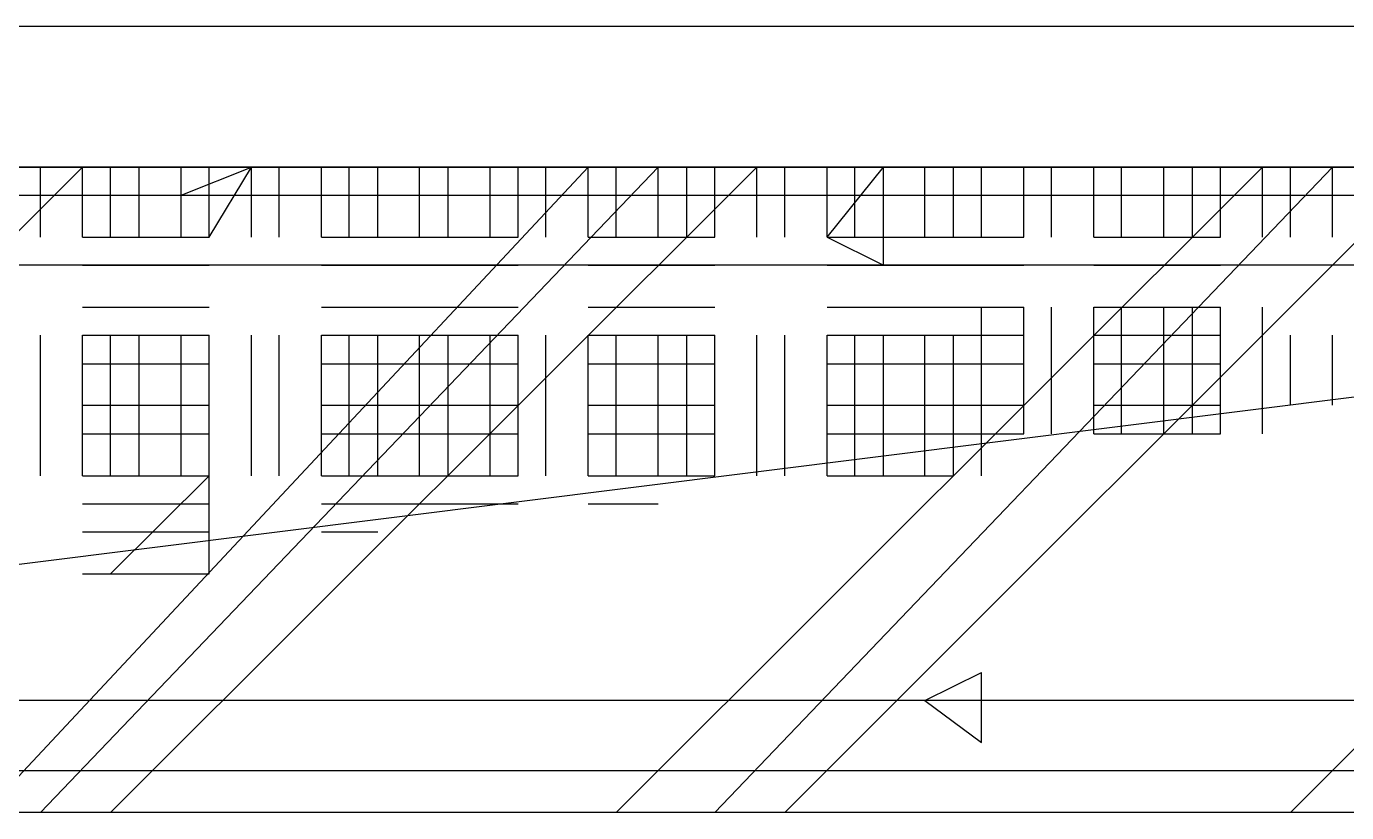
# Model space of a CAD drawing. Header units: millimetres. Extents: x 5 to 415, y 48 to 251.
# Drawn here: x 110.12 to 111.778, y 93.345 to 94.333 of the extents above; entities that cross this region are included whole.
import ezdxf

# ---------------------------------------------------------------- set-up
doc = ezdxf.new("R2010")
doc.units = ezdxf.units.MM
doc.layers.add('P', color=7, linetype='Continuous')

msp = doc.modelspace()

# ---------------------------------------------------------------- linework, layer by layer
at = {"layer": 'P'}
for points in [[(131.145, 94.333), (108.62, 94.333)], [(131.145, 94.333), (108.62, 94.333)], [(108.62, 94.156), (131.145, 94.156)], [(131.145, 94.156), (108.62, 94.156)], [(108.744, 94.156), (120.35, 94.156)], [(108.744, 94.156), (114.088, 94.156)], [(108.744, 93.486), (114.088, 94.156)], [(109.379, 93.345), (110.19, 94.156)], [(110.067, 93.345), (110.825, 94.156)], [(110.137, 93.345), (110.913, 94.156)], [(110.137, 94.068), (110.137, 94.156)], [(110.137, 94.068), (110.137, 94.156)], [(110.137, 94.068), (110.137, 94.156)], [(110.137, 94.068), (110.137, 94.156)], [(110.19, 94.068), (110.19, 94.156)], [(110.19, 94.068), (110.19, 94.156)], [(110.19, 94.068), (110.19, 94.156)], [(110.19, 94.068), (110.19, 94.156)], [(110.225, 93.345), (111.037, 94.156)], [(110.225, 94.068), (110.225, 94.156)], [(110.225, 94.068), (110.225, 94.156)], [(110.225, 94.068), (110.225, 94.156)], [(110.225, 94.068), (110.225, 94.156)], [(110.261, 94.068), (110.261, 94.156)], [(110.261, 94.068), (110.261, 94.156)], [(110.261, 94.068), (110.261, 94.156)], [(110.261, 94.068), (110.261, 94.156)], [(110.314, 94.121), (110.402, 94.156)], [(110.314, 94.068), (110.314, 94.156)], [(110.314, 94.068), (110.314, 94.156)], [(110.314, 94.068), (110.314, 94.156)], [(110.314, 94.068), (110.314, 94.156)], [(110.349, 94.068), (110.402, 94.156)], [(110.349, 94.068), (110.349, 94.156)], [(110.349, 94.068), (110.349, 94.156)], [(110.349, 94.068), (110.349, 94.156)], [(110.349, 94.068), (110.349, 94.156)], [(110.402, 94.068), (110.402, 94.156)], [(110.402, 94.068), (110.402, 94.156)], [(110.402, 94.068), (110.402, 94.156)], [(110.437, 94.068), (110.437, 94.156)], [(110.437, 94.068), (110.437, 94.156)], [(110.437, 94.068), (110.437, 94.156)], [(110.437, 94.068), (110.437, 94.156)], [(110.49, 94.068), (110.49, 94.156)], [(110.49, 94.068), (110.49, 94.156)], [(110.49, 94.068), (110.49, 94.156)], [(110.49, 94.068), (110.49, 94.156)], [(110.525, 94.068), (110.525, 94.156)], [(110.525, 94.068), (110.525, 94.156)], [(110.525, 94.068), (110.525, 94.156)], [(110.525, 94.068), (110.525, 94.156)], [(110.561, 94.068), (110.561, 94.156)], [(110.561, 94.068), (110.561, 94.156)], [(110.561, 94.068), (110.561, 94.156)], [(110.561, 94.068), (110.561, 94.156)], [(110.613, 94.068), (110.613, 94.156)], [(110.613, 94.068), (110.613, 94.156)], [(110.613, 94.068), (110.613, 94.156)], [(110.613, 94.068), (110.613, 94.156)], [(110.649, 94.068), (110.649, 94.156)], [(110.649, 94.068), (110.649, 94.156)], [(110.649, 94.068), (110.649, 94.156)], [(110.649, 94.068), (110.649, 94.156)], [(110.702, 94.068), (110.702, 94.156)], [(110.702, 94.068), (110.702, 94.156)], [(110.702, 94.068), (110.702, 94.156)], [(110.702, 94.068), (110.702, 94.156)], [(110.737, 94.068), (110.737, 94.156)], [(110.737, 94.068), (110.737, 94.156)], [(110.737, 94.068), (110.737, 94.156)], [(110.772, 94.068), (110.772, 94.156)], [(110.772, 94.068), (110.772, 94.156)], [(110.772, 94.068), (110.772, 94.156)], [(110.772, 94.068), (110.772, 94.156)], [(110.825, 94.068), (110.825, 94.156)], [(110.825, 94.068), (110.825, 94.156)], [(110.825, 94.068), (110.825, 94.156)], [(110.825, 94.068), (110.825, 94.156)], [(110.86, 93.345), (111.672, 94.156)], [(110.86, 94.068), (110.86, 94.156)], [(110.86, 94.068), (110.86, 94.156)], [(110.86, 94.068), (110.86, 94.156)], [(110.86, 94.068), (110.86, 94.156)], [(110.913, 94.068), (110.913, 94.156)], [(110.913, 94.068), (110.913, 94.156)], [(110.913, 94.068), (110.913, 94.156)], [(110.913, 94.068), (110.913, 94.156)], [(110.949, 94.068), (110.949, 94.156)], [(110.949, 94.068), (110.949, 94.156)], [(110.949, 94.068), (110.949, 94.156)], [(110.949, 94.068), (110.949, 94.156)], [(110.984, 93.345), (111.76, 94.156)], [(110.984, 94.068), (110.984, 94.156)], [(110.984, 94.068), (110.984, 94.156)], [(110.984, 94.068), (110.984, 94.156)], [(110.984, 94.068), (110.984, 94.156)], [(111.037, 94.068), (111.037, 94.156)], [(111.037, 94.068), (111.037, 94.156)], [(111.037, 94.068), (111.037, 94.156)], [(111.072, 93.345), (111.883, 94.156)], [(111.072, 94.068), (111.072, 94.156)], [(111.072, 94.068), (111.072, 94.156)], [(111.072, 94.068), (111.072, 94.156)], [(111.072, 94.068), (111.072, 94.156)], [(111.125, 94.068), (111.196, 94.156)], [(111.125, 94.068), (111.125, 94.156)], [(111.125, 94.068), (111.125, 94.156)], [(111.125, 94.068), (111.125, 94.156)], [(111.125, 94.068), (111.125, 94.156)], [(111.16, 94.068), (111.16, 94.156)], [(111.16, 94.068), (111.16, 94.156)], [(111.16, 94.068), (111.16, 94.156)], [(111.16, 94.068), (111.16, 94.156)], [(111.196, 94.033), (111.196, 94.156)], [(111.196, 94.068), (111.196, 94.156)], [(111.196, 94.068), (111.196, 94.156)], [(111.196, 94.068), (111.196, 94.156)], [(111.196, 94.068), (111.196, 94.156)], [(111.248, 94.068), (111.248, 94.156)], [(111.248, 94.068), (111.248, 94.156)], [(111.248, 94.068), (111.248, 94.156)], [(111.248, 94.068), (111.248, 94.156)], [(111.284, 94.068), (111.284, 94.156)], [(111.284, 94.068), (111.284, 94.156)], [(111.284, 94.068), (111.284, 94.156)], [(111.284, 94.068), (111.284, 94.156)], [(111.319, 94.068), (111.319, 94.156)], [(111.319, 94.068), (111.319, 94.156)], [(111.319, 94.068), (111.319, 94.156)], [(111.319, 94.068), (111.319, 94.156)], [(111.372, 94.068), (111.372, 94.156)], [(111.372, 94.068), (111.372, 94.156)], [(111.372, 94.068), (111.372, 94.156)], [(111.407, 94.068), (111.407, 94.156)], [(111.407, 94.068), (111.407, 94.156)], [(111.407, 94.068), (111.407, 94.156)], [(111.407, 94.068), (111.407, 94.156)], [(111.46, 94.068), (111.46, 94.156)], [(111.46, 94.068), (111.46, 94.156)], [(111.46, 94.068), (111.46, 94.156)], [(111.46, 94.068), (111.46, 94.156)], [(111.495, 94.068), (111.495, 94.156)], [(111.495, 94.068), (111.495, 94.156)], [(111.495, 94.068), (111.495, 94.156)], [(111.495, 94.068), (111.495, 94.156)], [(111.548, 94.068), (111.548, 94.156)], [(111.548, 94.068), (111.548, 94.156)], [(111.548, 94.068), (111.548, 94.156)], [(111.548, 94.068), (111.548, 94.156)], [(111.584, 94.068), (111.584, 94.156)], [(111.584, 94.068), (111.584, 94.156)], [(111.584, 94.068), (111.584, 94.156)], [(111.584, 94.068), (111.584, 94.156)], [(111.619, 94.068), (111.619, 94.156)], [(111.619, 94.068), (111.619, 94.156)], [(111.619, 94.068), (111.619, 94.156)], [(111.619, 94.068), (111.619, 94.156)], [(111.672, 94.068), (111.672, 94.156)], [(111.672, 94.068), (111.672, 94.156)], [(111.672, 94.068), (111.672, 94.156)], [(111.707, 93.345), (112.518, 94.156)], [(111.707, 94.068), (111.707, 94.156)], [(111.707, 94.068), (111.707, 94.156)], [(111.707, 94.068), (111.707, 94.156)], [(111.707, 94.068), (111.707, 94.156)], [(111.76, 94.068), (111.76, 94.156)], [(111.76, 94.068), (111.76, 94.156)], [(111.76, 94.068), (111.76, 94.156)], [(111.76, 94.068), (111.76, 94.156)], [(108.656, 94.121), (130.422, 94.121)], [(110.19, 94.121), (110.261, 94.121)], [(110.19, 94.121), (110.261, 94.121)], [(110.19, 94.121), (110.261, 94.121)], [(110.19, 94.121), (110.261, 94.121)], [(110.261, 94.121), (110.349, 94.121)], [(110.261, 94.121), (110.349, 94.121)], [(110.261, 94.121), (110.349, 94.121)], [(110.261, 94.121), (110.349, 94.121)], [(110.49, 94.121), (110.561, 94.121)], [(110.49, 94.121), (110.561, 94.121)], [(110.49, 94.121), (110.561, 94.121)], [(110.49, 94.121), (110.561, 94.121)], [(110.561, 94.121), (110.649, 94.121)], [(110.561, 94.121), (110.649, 94.121)], [(110.561, 94.121), (110.649, 94.121)], [(110.561, 94.121), (110.649, 94.121)], [(110.649, 94.121), (110.737, 94.121)], [(110.649, 94.121), (110.737, 94.121)], [(110.649, 94.121), (110.737, 94.121)], [(110.649, 94.121), (110.737, 94.121)], [(110.825, 94.121), (110.913, 94.121)], [(110.825, 94.121), (110.913, 94.121)], [(110.825, 94.121), (110.913, 94.121)], [(110.825, 94.121), (110.913, 94.121)], [(110.913, 94.121), (110.984, 94.121)], [(110.913, 94.121), (110.984, 94.121)], [(110.913, 94.121), (110.984, 94.121)], [(110.913, 94.121), (110.984, 94.121)], [(111.125, 94.121), (111.196, 94.121)], [(111.125, 94.121), (111.196, 94.121)], [(111.125, 94.121), (111.196, 94.121)], [(111.125, 94.121), (111.196, 94.121)], [(111.196, 94.121), (111.284, 94.121)], [(111.196, 94.121), (111.284, 94.121)], [(111.196, 94.121), (111.284, 94.121)], [(111.196, 94.121), (111.284, 94.121)], [(111.284, 94.121), (111.372, 94.121)], [(111.284, 94.121), (111.372, 94.121)], [(111.284, 94.121), (111.372, 94.121)], [(111.284, 94.121), (111.372, 94.121)], [(111.46, 94.121), (111.548, 94.121)], [(111.46, 94.121), (111.548, 94.121)], [(111.46, 94.121), (111.548, 94.121)], [(111.46, 94.121), (111.548, 94.121)], [(111.548, 94.121), (111.619, 94.121)], [(111.548, 94.121), (111.619, 94.121)], [(111.548, 94.121), (111.619, 94.121)], [(111.548, 94.121), (111.619, 94.121)], [(110.19, 94.068), (110.261, 94.068)], [(110.19, 94.068), (110.261, 94.068)], [(110.19, 94.068), (110.261, 94.068)], [(110.19, 94.068), (110.261, 94.068)], [(110.261, 94.068), (110.349, 94.068)], [(110.261, 94.068), (110.349, 94.068)], [(110.261, 94.068), (110.349, 94.068)], [(110.261, 94.068), (110.349, 94.068)], [(110.49, 94.068), (110.561, 94.068)], [(110.49, 94.068), (110.561, 94.068)], [(110.49, 94.068), (110.561, 94.068)], [(110.49, 94.068), (110.561, 94.068)], [(110.561, 94.068), (110.649, 94.068)], [(110.561, 94.068), (110.649, 94.068)], [(110.561, 94.068), (110.649, 94.068)], [(110.561, 94.068), (110.649, 94.068)], [(110.649, 94.068), (110.737, 94.068)], [(110.649, 94.068), (110.737, 94.068)], [(110.649, 94.068), (110.737, 94.068)], [(110.649, 94.068), (110.737, 94.068)], [(110.825, 94.068), (110.913, 94.068)], [(110.825, 94.068), (110.913, 94.068)], [(110.825, 94.068), (110.913, 94.068)], [(110.825, 94.068), (110.913, 94.068)], [(110.913, 94.068), (110.984, 94.068)], [(110.913, 94.068), (110.984, 94.068)], [(110.913, 94.068), (110.984, 94.068)], [(110.913, 94.068), (110.984, 94.068)], [(111.125, 94.068), (111.196, 94.033)], [(111.125, 94.068), (111.196, 94.068)], [(111.125, 94.068), (111.196, 94.068)], [(111.125, 94.068), (111.196, 94.068)], [(111.125, 94.068), (111.196, 94.068)], [(111.196, 94.068), (111.284, 94.068)], [(111.196, 94.068), (111.284, 94.068)], [(111.196, 94.068), (111.284, 94.068)], [(111.196, 94.068), (111.284, 94.068)], [(111.284, 94.068), (111.372, 94.068)], [(111.284, 94.068), (111.372, 94.068)], [(111.284, 94.068), (111.372, 94.068)], [(111.284, 94.068), (111.372, 94.068)], [(111.46, 94.068), (111.548, 94.068)], [(111.46, 94.068), (111.548, 94.068)], [(111.46, 94.068), (111.548, 94.068)], [(111.46, 94.068), (111.548, 94.068)], [(111.548, 94.068), (111.619, 94.068)], [(111.548, 94.068), (111.619, 94.068)], [(111.548, 94.068), (111.619, 94.068)], [(111.548, 94.068), (111.619, 94.068)], [(131.145, 94.033), (108.708, 94.033)], [(110.19, 94.033), (110.261, 94.033)], [(110.19, 94.033), (110.261, 94.033)], [(110.19, 94.033), (110.261, 94.033)], [(110.19, 94.033), (110.261, 94.033)], [(110.261, 94.033), (110.349, 94.033)], [(110.261, 94.033), (110.349, 94.033)], [(110.261, 94.033), (110.349, 94.033)], [(110.261, 94.033), (110.349, 94.033)], [(110.49, 94.033), (110.561, 94.033)], [(110.49, 94.033), (110.561, 94.033)], [(110.49, 94.033), (110.561, 94.033)], [(110.49, 94.033), (110.561, 94.033)], [(110.561, 94.033), (110.649, 94.033)], [(110.561, 94.033), (110.649, 94.033)], [(110.561, 94.033), (110.649, 94.033)], [(110.561, 94.033), (110.649, 94.033)], [(110.649, 94.033), (110.737, 94.033)], [(110.649, 94.033), (110.737, 94.033)], [(110.649, 94.033), (110.737, 94.033)], [(110.649, 94.033), (110.737, 94.033)], [(110.825, 94.033), (110.913, 94.033)], [(110.825, 94.033), (110.913, 94.033)], [(110.825, 94.033), (110.913, 94.033)], [(110.825, 94.033), (110.913, 94.033)], [(110.913, 94.033), (110.984, 94.033)], [(110.913, 94.033), (110.984, 94.033)], [(110.913, 94.033), (110.984, 94.033)], [(110.913, 94.033), (110.984, 94.033)], [(111.125, 94.033), (111.196, 94.033)], [(111.125, 94.033), (111.196, 94.033)], [(111.125, 94.033), (111.196, 94.033)], [(111.125, 94.033), (111.196, 94.033)], [(111.196, 94.033), (111.284, 94.033)], [(111.196, 94.033), (111.284, 94.033)], [(111.196, 94.033), (111.284, 94.033)], [(111.196, 94.033), (111.284, 94.033)], [(111.284, 94.033), (111.372, 94.033)], [(111.284, 94.033), (111.372, 94.033)], [(111.284, 94.033), (111.372, 94.033)], [(111.284, 94.033), (111.372, 94.033)], [(111.46, 94.033), (111.548, 94.033)], [(111.46, 94.033), (111.548, 94.033)], [(111.46, 94.033), (111.548, 94.033)], [(111.46, 94.033), (111.548, 94.033)], [(111.548, 94.033), (111.619, 94.033)], [(111.548, 94.033), (111.619, 94.033)], [(111.548, 94.033), (111.619, 94.033)], [(111.548, 94.033), (111.619, 94.033)], [(110.19, 93.98), (110.261, 93.98)], [(110.19, 93.98), (110.261, 93.98)], [(110.19, 93.98), (110.261, 93.98)], [(110.261, 93.98), (110.349, 93.98)], [(110.261, 93.98), (110.349, 93.98)], [(110.261, 93.98), (110.349, 93.98)], [(110.49, 93.98), (110.561, 93.98)], [(110.49, 93.98), (110.561, 93.98)], [(110.49, 93.98), (110.561, 93.98)], [(110.561, 93.98), (110.649, 93.98)], [(110.561, 93.98), (110.649, 93.98)], [(110.561, 93.98), (110.649, 93.98)], [(110.649, 93.98), (110.737, 93.98)], [(110.649, 93.98), (110.737, 93.98)], [(110.649, 93.98), (110.737, 93.98)], [(110.825, 93.98), (110.913, 93.98)], [(110.825, 93.98), (110.913, 93.98)], [(110.825, 93.98), (110.913, 93.98)], [(110.913, 93.98), (110.984, 93.98)], [(110.913, 93.98), (110.984, 93.98)], [(110.913, 93.98), (110.984, 93.98)], [(111.125, 93.98), (111.196, 93.98)], [(111.125, 93.98), (111.196, 93.98)], [(111.125, 93.98), (111.196, 93.98)], [(111.196, 93.98), (111.284, 93.98)], [(111.196, 93.98), (111.284, 93.98)], [(111.196, 93.98), (111.284, 93.98)], [(111.284, 93.98), (111.372, 93.98)], [(111.284, 93.98), (111.372, 93.98)], [(111.284, 93.98), (111.372, 93.98)], [(111.319, 93.909), (111.319, 93.98)], [(111.319, 93.909), (111.319, 93.98)], [(111.319, 93.909), (111.319, 93.98)], [(111.372, 93.909), (111.372, 93.98)], [(111.372, 93.909), (111.372, 93.98)], [(111.372, 93.909), (111.372, 93.98)], [(111.407, 93.909), (111.407, 93.98)], [(111.407, 93.909), (111.407, 93.98)], [(111.407, 93.909), (111.407, 93.98)], [(111.407, 93.909), (111.407, 93.98)], [(111.46, 93.98), (111.548, 93.98)], [(111.46, 93.98), (111.548, 93.98)], [(111.46, 93.98), (111.548, 93.98)], [(111.46, 93.909), (111.46, 93.98)], [(111.46, 93.909), (111.46, 93.98)], [(111.46, 93.909), (111.46, 93.98)], [(111.46, 93.909), (111.46, 93.98)], [(111.495, 93.909), (111.495, 93.98)], [(111.495, 93.909), (111.495, 93.98)], [(111.495, 93.909), (111.495, 93.98)], [(111.495, 93.909), (111.495, 93.98)], [(111.548, 93.98), (111.619, 93.98)], [(111.548, 93.98), (111.619, 93.98)], [(111.548, 93.98), (111.619, 93.98)], [(111.548, 93.909), (111.548, 93.98)], [(111.548, 93.909), (111.548, 93.98)], [(111.548, 93.909), (111.548, 93.98)], [(111.548, 93.909), (111.548, 93.98)], [(111.584, 93.909), (111.584, 93.98)], [(111.584, 93.909), (111.584, 93.98)], [(111.584, 93.909), (111.584, 93.98)], [(111.584, 93.909), (111.584, 93.98)], [(111.619, 93.909), (111.619, 93.98)], [(111.619, 93.909), (111.619, 93.98)], [(111.619, 93.909), (111.619, 93.98)], [(111.619, 93.909), (111.619, 93.98)], [(111.672, 93.909), (111.672, 93.98)], [(110.137, 93.857), (110.137, 93.945)], [(110.137, 93.857), (110.137, 93.945)], [(110.137, 93.857), (110.137, 93.945)], [(110.137, 93.857), (110.137, 93.945)], [(110.19, 93.945), (110.261, 93.945)], [(110.19, 93.945), (110.261, 93.945)], [(110.19, 93.945), (110.261, 93.945)], [(110.19, 93.945), (110.261, 93.945)], [(110.19, 93.857), (110.19, 93.945)], [(110.19, 93.857), (110.19, 93.945)], [(110.19, 93.857), (110.19, 93.945)], [(110.19, 93.857), (110.19, 93.945)], [(110.225, 93.857), (110.225, 93.945)], [(110.225, 93.857), (110.225, 93.945)], [(110.225, 93.857), (110.225, 93.945)], [(110.225, 93.857), (110.225, 93.945)], [(110.261, 93.945), (110.349, 93.945)], [(110.261, 93.945), (110.349, 93.945)], [(110.261, 93.945), (110.349, 93.945)], [(110.261, 93.945), (110.349, 93.945)], [(110.261, 93.857), (110.261, 93.945)], [(110.261, 93.857), (110.261, 93.945)], [(110.261, 93.857), (110.261, 93.945)], [(110.261, 93.857), (110.261, 93.945)], [(110.314, 93.857), (110.314, 93.945)], [(110.314, 93.857), (110.314, 93.945)], [(110.314, 93.857), (110.314, 93.945)], [(110.314, 93.857), (110.314, 93.945)], [(110.349, 93.857), (110.349, 93.945)], [(110.349, 93.857), (110.349, 93.945)], [(110.349, 93.857), (110.349, 93.945)], [(110.349, 93.857), (110.349, 93.945)], [(110.402, 93.857), (110.402, 93.945)], [(110.402, 93.857), (110.402, 93.945)], [(110.402, 93.857), (110.402, 93.945)], [(110.437, 93.857), (110.437, 93.945)], [(110.437, 93.857), (110.437, 93.945)], [(110.437, 93.857), (110.437, 93.945)], [(110.437, 93.857), (110.437, 93.945)], [(110.49, 93.945), (110.561, 93.945)], [(110.49, 93.945), (110.561, 93.945)], [(110.49, 93.945), (110.561, 93.945)], [(110.49, 93.945), (110.561, 93.945)], [(110.49, 93.857), (110.49, 93.945)], [(110.49, 93.857), (110.49, 93.945)], [(110.49, 93.857), (110.49, 93.945)], [(110.49, 93.857), (110.49, 93.945)], [(110.525, 93.857), (110.525, 93.945)], [(110.525, 93.857), (110.525, 93.945)], [(110.525, 93.857), (110.525, 93.945)], [(110.525, 93.857), (110.525, 93.945)], [(110.561, 93.945), (110.649, 93.945)], [(110.561, 93.945), (110.649, 93.945)], [(110.561, 93.945), (110.649, 93.945)], [(110.561, 93.945), (110.649, 93.945)], [(110.561, 93.857), (110.561, 93.945)], [(110.561, 93.857), (110.561, 93.945)], [(110.561, 93.857), (110.561, 93.945)], [(110.561, 93.857), (110.561, 93.945)], [(110.613, 93.857), (110.613, 93.945)], [(110.613, 93.857), (110.613, 93.945)], [(110.613, 93.857), (110.613, 93.945)], [(110.613, 93.857), (110.613, 93.945)], [(110.649, 93.945), (110.737, 93.945)], [(110.649, 93.945), (110.737, 93.945)], [(110.649, 93.945), (110.737, 93.945)], [(110.649, 93.945), (110.737, 93.945)], [(110.649, 93.857), (110.649, 93.945)], [(110.649, 93.857), (110.649, 93.945)], [(110.649, 93.857), (110.649, 93.945)], [(110.649, 93.857), (110.649, 93.945)], [(110.702, 93.857), (110.702, 93.945)], [(110.702, 93.857), (110.702, 93.945)], [(110.702, 93.857), (110.702, 93.945)], [(110.702, 93.857), (110.702, 93.945)], [(110.737, 93.857), (110.737, 93.945)], [(110.737, 93.857), (110.737, 93.945)], [(110.737, 93.857), (110.737, 93.945)], [(110.772, 93.857), (110.772, 93.945)], [(110.772, 93.857), (110.772, 93.945)], [(110.772, 93.857), (110.772, 93.945)], [(110.772, 93.857), (110.772, 93.945)], [(110.825, 93.945), (110.913, 93.945)], [(110.825, 93.945), (110.913, 93.945)], [(110.825, 93.945), (110.913, 93.945)], [(110.825, 93.945), (110.913, 93.945)], [(110.825, 93.857), (110.825, 93.945)], [(110.825, 93.857), (110.825, 93.945)], [(110.825, 93.857), (110.825, 93.945)], [(110.825, 93.857), (110.825, 93.945)], [(110.86, 93.857), (110.86, 93.945)], [(110.86, 93.857), (110.86, 93.945)], [(110.86, 93.857), (110.86, 93.945)], [(110.86, 93.857), (110.86, 93.945)], [(110.913, 93.945), (110.984, 93.945)], [(110.913, 93.945), (110.984, 93.945)], [(110.913, 93.945), (110.984, 93.945)], [(110.913, 93.945), (110.984, 93.945)], [(110.913, 93.857), (110.913, 93.945)], [(110.913, 93.857), (110.913, 93.945)], [(110.913, 93.857), (110.913, 93.945)], [(110.913, 93.857), (110.913, 93.945)], [(110.949, 93.857), (110.949, 93.945)], [(110.949, 93.857), (110.949, 93.945)], [(110.949, 93.857), (110.949, 93.945)], [(110.949, 93.857), (110.949, 93.945)], [(110.984, 93.857), (110.984, 93.945)], [(110.984, 93.857), (110.984, 93.945)], [(110.984, 93.857), (110.984, 93.945)], [(110.984, 93.857), (110.984, 93.945)], [(111.037, 93.857), (111.037, 93.945)], [(111.037, 93.857), (111.037, 93.945)], [(111.037, 93.857), (111.037, 93.945)], [(111.072, 93.857), (111.072, 93.945)], [(111.072, 93.857), (111.072, 93.945)], [(111.072, 93.857), (111.072, 93.945)], [(111.072, 93.857), (111.072, 93.945)], [(111.125, 93.945), (111.196, 93.945)], [(111.125, 93.945), (111.196, 93.945)], [(111.125, 93.945), (111.196, 93.945)], [(111.125, 93.945), (111.196, 93.945)], [(111.125, 93.857), (111.125, 93.945)], [(111.125, 93.857), (111.125, 93.945)], [(111.125, 93.857), (111.125, 93.945)], [(111.125, 93.857), (111.125, 93.945)], [(111.16, 93.857), (111.16, 93.945)], [(111.16, 93.857), (111.16, 93.945)], [(111.16, 93.857), (111.16, 93.945)], [(111.16, 93.857), (111.16, 93.945)], [(111.196, 93.945), (111.284, 93.945)], [(111.196, 93.945), (111.284, 93.945)], [(111.196, 93.945), (111.284, 93.945)], [(111.196, 93.945), (111.284, 93.945)], [(111.196, 93.857), (111.196, 93.945)], [(111.196, 93.857), (111.196, 93.945)], [(111.196, 93.857), (111.196, 93.945)], [(111.196, 93.857), (111.196, 93.945)], [(111.248, 93.857), (111.248, 93.945)], [(111.248, 93.857), (111.248, 93.945)], [(111.248, 93.857), (111.248, 93.945)], [(111.248, 93.857), (111.248, 93.945)], [(111.284, 93.945), (111.372, 93.945)], [(111.284, 93.945), (111.372, 93.945)], [(111.284, 93.945), (111.372, 93.945)], [(111.284, 93.945), (111.372, 93.945)], [(111.284, 93.857), (111.284, 93.945)], [(111.284, 93.857), (111.284, 93.945)], [(111.284, 93.857), (111.284, 93.945)], [(111.284, 93.857), (111.284, 93.945)], [(111.319, 93.857), (111.319, 93.945)], [(111.46, 93.945), (111.548, 93.945)], [(111.46, 93.945), (111.548, 93.945)], [(111.46, 93.945), (111.548, 93.945)], [(111.46, 93.945), (111.548, 93.945)], [(111.548, 93.945), (111.619, 93.945)], [(111.548, 93.945), (111.619, 93.945)], [(111.548, 93.945), (111.619, 93.945)], [(111.548, 93.945), (111.619, 93.945)], [(111.672, 93.857), (111.672, 93.945)], [(111.672, 93.857), (111.672, 93.945)], [(111.707, 93.857), (111.707, 93.945)], [(111.707, 93.857), (111.707, 93.945)], [(111.707, 93.857), (111.707, 93.945)], [(111.707, 93.857), (111.707, 93.945)], [(111.76, 93.857), (111.76, 93.945)], [(111.76, 93.857), (111.76, 93.945)], [(111.76, 93.857), (111.76, 93.945)], [(111.76, 93.857), (111.76, 93.945)], [(110.19, 93.909), (110.261, 93.909)], [(110.19, 93.909), (110.261, 93.909)], [(110.19, 93.909), (110.261, 93.909)], [(110.19, 93.909), (110.261, 93.909)], [(110.261, 93.909), (110.349, 93.909)], [(110.261, 93.909), (110.349, 93.909)], [(110.261, 93.909), (110.349, 93.909)], [(110.261, 93.909), (110.349, 93.909)], [(110.49, 93.909), (110.561, 93.909)], [(110.49, 93.909), (110.561, 93.909)], [(110.49, 93.909), (110.561, 93.909)], [(110.49, 93.909), (110.561, 93.909)], [(110.561, 93.909), (110.649, 93.909)], [(110.561, 93.909), (110.649, 93.909)], [(110.561, 93.909), (110.649, 93.909)], [(110.561, 93.909), (110.649, 93.909)], [(110.649, 93.909), (110.737, 93.909)], [(110.649, 93.909), (110.737, 93.909)], [(110.649, 93.909), (110.737, 93.909)], [(110.649, 93.909), (110.737, 93.909)], [(110.825, 93.909), (110.913, 93.909)], [(110.825, 93.909), (110.913, 93.909)], [(110.825, 93.909), (110.913, 93.909)], [(110.825, 93.909), (110.913, 93.909)], [(110.913, 93.909), (110.984, 93.909)], [(110.913, 93.909), (110.984, 93.909)], [(110.913, 93.909), (110.984, 93.909)], [(110.913, 93.909), (110.984, 93.909)], [(111.125, 93.909), (111.196, 93.909)], [(111.125, 93.909), (111.196, 93.909)], [(111.125, 93.909), (111.196, 93.909)], [(111.125, 93.909), (111.196, 93.909)], [(111.196, 93.909), (111.284, 93.909)], [(111.196, 93.909), (111.284, 93.909)], [(111.196, 93.909), (111.284, 93.909)], [(111.196, 93.909), (111.284, 93.909)], [(111.284, 93.909), (111.372, 93.909)], [(111.284, 93.909), (111.372, 93.909)], [(111.284, 93.909), (111.372, 93.909)], [(111.284, 93.909), (111.372, 93.909)], [(111.319, 93.821), (111.319, 93.909)], [(111.319, 93.821), (111.319, 93.909)], [(111.319, 93.821), (111.319, 93.909)], [(111.372, 93.821), (111.372, 93.909)], [(111.372, 93.821), (111.372, 93.909)], [(111.372, 93.821), (111.372, 93.909)], [(111.407, 93.821), (111.407, 93.909)], [(111.407, 93.821), (111.407, 93.909)], [(111.407, 93.821), (111.407, 93.909)], [(111.407, 93.821), (111.407, 93.909)], [(111.46, 93.909), (111.548, 93.909)], [(111.46, 93.909), (111.548, 93.909)], [(111.46, 93.909), (111.548, 93.909)], [(111.46, 93.909), (111.548, 93.909)], [(111.46, 93.821), (111.46, 93.909)], [(111.46, 93.821), (111.46, 93.909)], [(111.46, 93.821), (111.46, 93.909)], [(111.46, 93.821), (111.46, 93.909)], [(111.495, 93.821), (111.495, 93.909)], [(111.495, 93.821), (111.495, 93.909)], [(111.495, 93.821), (111.495, 93.909)], [(111.495, 93.821), (111.495, 93.909)], [(111.548, 93.909), (111.619, 93.909)], [(111.548, 93.909), (111.619, 93.909)], [(111.548, 93.909), (111.619, 93.909)], [(111.548, 93.909), (111.619, 93.909)], [(111.548, 93.821), (111.548, 93.909)], [(111.548, 93.821), (111.548, 93.909)], [(111.548, 93.821), (111.548, 93.909)], [(111.548, 93.821), (111.548, 93.909)], [(111.584, 93.821), (111.584, 93.909)], [(111.584, 93.821), (111.584, 93.909)], [(111.584, 93.821), (111.584, 93.909)], [(111.584, 93.821), (111.584, 93.909)], [(111.619, 93.821), (111.619, 93.909)], [(111.619, 93.821), (111.619, 93.909)], [(111.619, 93.821), (111.619, 93.909)], [(111.619, 93.821), (111.619, 93.909)], [(111.672, 93.821), (111.672, 93.909)], [(110.137, 93.768), (110.137, 93.857)], [(110.137, 93.768), (110.137, 93.857)], [(110.137, 93.768), (110.137, 93.857)], [(110.137, 93.768), (110.137, 93.857)], [(110.19, 93.857), (110.261, 93.857)], [(110.19, 93.857), (110.261, 93.857)], [(110.19, 93.857), (110.261, 93.857)], [(110.19, 93.857), (110.261, 93.857)], [(110.19, 93.768), (110.19, 93.857)], [(110.19, 93.768), (110.19, 93.857)], [(110.19, 93.768), (110.19, 93.857)], [(110.19, 93.768), (110.19, 93.857)], [(110.225, 93.768), (110.225, 93.857)], [(110.225, 93.768), (110.225, 93.857)], [(110.225, 93.768), (110.225, 93.857)], [(110.225, 93.768), (110.225, 93.857)], [(110.261, 93.857), (110.349, 93.857)], [(110.261, 93.857), (110.349, 93.857)], [(110.261, 93.857), (110.349, 93.857)], [(110.261, 93.857), (110.349, 93.857)], [(110.261, 93.768), (110.261, 93.857)], [(110.261, 93.768), (110.261, 93.857)], [(110.261, 93.768), (110.261, 93.857)], [(110.261, 93.768), (110.261, 93.857)], [(110.314, 93.768), (110.314, 93.857)], [(110.314, 93.768), (110.314, 93.857)], [(110.314, 93.768), (110.314, 93.857)], [(110.314, 93.768), (110.314, 93.857)], [(110.349, 93.768), (110.349, 93.857)], [(110.349, 93.768), (110.349, 93.857)], [(110.349, 93.768), (110.349, 93.857)], [(110.349, 93.768), (110.349, 93.857)], [(110.402, 93.768), (110.402, 93.857)], [(110.402, 93.768), (110.402, 93.857)], [(110.402, 93.768), (110.402, 93.857)], [(110.437, 93.768), (110.437, 93.857)], [(110.437, 93.768), (110.437, 93.857)], [(110.437, 93.768), (110.437, 93.857)], [(110.437, 93.768), (110.437, 93.857)], [(110.49, 93.857), (110.561, 93.857)], [(110.49, 93.857), (110.561, 93.857)], [(110.49, 93.857), (110.561, 93.857)], [(110.49, 93.857), (110.561, 93.857)], [(110.49, 93.768), (110.49, 93.857)], [(110.49, 93.768), (110.49, 93.857)], [(110.49, 93.768), (110.49, 93.857)], [(110.49, 93.768), (110.49, 93.857)], [(110.525, 93.768), (110.525, 93.857)], [(110.525, 93.768), (110.525, 93.857)], [(110.525, 93.768), (110.525, 93.857)], [(110.525, 93.768), (110.525, 93.857)], [(110.561, 93.857), (110.649, 93.857)], [(110.561, 93.857), (110.649, 93.857)], [(110.561, 93.857), (110.649, 93.857)], [(110.561, 93.857), (110.649, 93.857)], [(110.561, 93.768), (110.561, 93.857)], [(110.561, 93.768), (110.561, 93.857)], [(110.561, 93.768), (110.561, 93.857)], [(110.561, 93.768), (110.561, 93.857)], [(110.613, 93.768), (110.613, 93.857)], [(110.613, 93.768), (110.613, 93.857)], [(110.613, 93.768), (110.613, 93.857)], [(110.613, 93.768), (110.613, 93.857)], [(110.649, 93.857), (110.737, 93.857)], [(110.649, 93.857), (110.737, 93.857)], [(110.649, 93.857), (110.737, 93.857)], [(110.649, 93.857), (110.737, 93.857)], [(110.649, 93.768), (110.649, 93.857)], [(110.649, 93.768), (110.649, 93.857)], [(110.649, 93.768), (110.649, 93.857)], [(110.649, 93.768), (110.649, 93.857)], [(110.702, 93.768), (110.702, 93.857)], [(110.702, 93.768), (110.702, 93.857)], [(110.702, 93.768), (110.702, 93.857)], [(110.702, 93.768), (110.702, 93.857)], [(110.737, 93.768), (110.737, 93.857)], [(110.737, 93.768), (110.737, 93.857)], [(110.737, 93.768), (110.737, 93.857)], [(110.772, 93.768), (110.772, 93.857)], [(110.772, 93.768), (110.772, 93.857)], [(110.772, 93.768), (110.772, 93.857)], [(110.772, 93.768), (110.772, 93.857)], [(110.825, 93.857), (110.913, 93.857)], [(110.825, 93.857), (110.913, 93.857)], [(110.825, 93.857), (110.913, 93.857)], [(110.825, 93.857), (110.913, 93.857)], [(110.825, 93.768), (110.825, 93.857)], [(110.825, 93.768), (110.825, 93.857)], [(110.825, 93.768), (110.825, 93.857)], [(110.825, 93.768), (110.825, 93.857)], [(110.86, 93.768), (110.86, 93.857)], [(110.86, 93.768), (110.86, 93.857)], [(110.86, 93.768), (110.86, 93.857)], [(110.86, 93.768), (110.86, 93.857)], [(110.913, 93.857), (110.984, 93.857)], [(110.913, 93.857), (110.984, 93.857)], [(110.913, 93.857), (110.984, 93.857)], [(110.913, 93.857), (110.984, 93.857)], [(110.913, 93.768), (110.913, 93.857)], [(110.913, 93.768), (110.913, 93.857)], [(110.913, 93.768), (110.913, 93.857)], [(110.913, 93.768), (110.913, 93.857)], [(110.949, 93.768), (110.949, 93.857)], [(110.949, 93.768), (110.949, 93.857)], [(110.949, 93.768), (110.949, 93.857)], [(110.949, 93.768), (110.949, 93.857)], [(110.984, 93.768), (110.984, 93.857)], [(110.984, 93.768), (110.984, 93.857)], [(110.984, 93.768), (110.984, 93.857)], [(110.984, 93.768), (110.984, 93.857)], [(111.037, 93.768), (111.037, 93.857)], [(111.037, 93.768), (111.037, 93.857)], [(111.037, 93.768), (111.037, 93.857)], [(111.072, 93.768), (111.072, 93.857)], [(111.072, 93.768), (111.072, 93.857)], [(111.072, 93.768), (111.072, 93.857)], [(111.072, 93.768), (111.072, 93.857)], [(111.125, 93.857), (111.196, 93.857)], [(111.125, 93.857), (111.196, 93.857)], [(111.125, 93.857), (111.196, 93.857)], [(111.125, 93.857), (111.196, 93.857)], [(111.125, 93.768), (111.125, 93.857)], [(111.125, 93.768), (111.125, 93.857)], [(111.125, 93.768), (111.125, 93.857)], [(111.125, 93.768), (111.125, 93.857)], [(111.16, 93.768), (111.16, 93.857)], [(111.16, 93.768), (111.16, 93.857)], [(111.16, 93.768), (111.16, 93.857)], [(111.16, 93.768), (111.16, 93.857)], [(111.196, 93.857), (111.284, 93.857)], [(111.196, 93.857), (111.284, 93.857)], [(111.196, 93.857), (111.284, 93.857)], [(111.196, 93.857), (111.284, 93.857)], [(111.196, 93.768), (111.196, 93.857)], [(111.196, 93.768), (111.196, 93.857)], [(111.196, 93.768), (111.196, 93.857)], [(111.196, 93.768), (111.196, 93.857)], [(111.248, 93.768), (111.248, 93.857)], [(111.248, 93.768), (111.248, 93.857)], [(111.248, 93.768), (111.248, 93.857)], [(111.248, 93.768), (111.248, 93.857)], [(111.284, 93.857), (111.372, 93.857)], [(111.284, 93.857), (111.372, 93.857)], [(111.284, 93.857), (111.372, 93.857)], [(111.284, 93.857), (111.372, 93.857)], [(111.284, 93.768), (111.284, 93.857)], [(111.284, 93.768), (111.284, 93.857)], [(111.284, 93.768), (111.284, 93.857)], [(111.284, 93.768), (111.284, 93.857)], [(111.319, 93.768), (111.319, 93.857)], [(111.46, 93.857), (111.548, 93.857)], [(111.46, 93.857), (111.548, 93.857)], [(111.46, 93.857), (111.548, 93.857)], [(111.46, 93.857), (111.548, 93.857)], [(111.548, 93.857), (111.619, 93.857)], [(111.548, 93.857), (111.619, 93.857)], [(111.548, 93.857), (111.619, 93.857)], [(111.548, 93.857), (111.619, 93.857)], [(110.19, 93.821), (110.261, 93.821)], [(110.19, 93.821), (110.261, 93.821)], [(110.19, 93.821), (110.261, 93.821)], [(110.19, 93.821), (110.261, 93.821)], [(110.261, 93.821), (110.349, 93.821)], [(110.261, 93.821), (110.349, 93.821)], [(110.261, 93.821), (110.349, 93.821)], [(110.261, 93.821), (110.349, 93.821)], [(110.49, 93.821), (110.561, 93.821)], [(110.49, 93.821), (110.561, 93.821)], [(110.49, 93.821), (110.561, 93.821)], [(110.49, 93.821), (110.561, 93.821)], [(110.561, 93.821), (110.649, 93.821)], [(110.561, 93.821), (110.649, 93.821)], [(110.561, 93.821), (110.649, 93.821)], [(110.561, 93.821), (110.649, 93.821)], [(110.649, 93.821), (110.737, 93.821)], [(110.649, 93.821), (110.737, 93.821)], [(110.649, 93.821), (110.737, 93.821)], [(110.649, 93.821), (110.737, 93.821)], [(110.825, 93.821), (110.913, 93.821)], [(110.825, 93.821), (110.913, 93.821)], [(110.825, 93.821), (110.913, 93.821)], [(110.825, 93.821), (110.913, 93.821)], [(110.913, 93.821), (110.984, 93.821)], [(110.913, 93.821), (110.984, 93.821)], [(110.913, 93.821), (110.984, 93.821)], [(110.913, 93.821), (110.984, 93.821)], [(111.125, 93.821), (111.196, 93.821)], [(111.125, 93.821), (111.196, 93.821)], [(111.125, 93.821), (111.196, 93.821)], [(111.125, 93.821), (111.196, 93.821)], [(111.196, 93.821), (111.284, 93.821)], [(111.196, 93.821), (111.284, 93.821)], [(111.196, 93.821), (111.284, 93.821)], [(111.196, 93.821), (111.284, 93.821)], [(111.284, 93.821), (111.372, 93.821)], [(111.284, 93.821), (111.372, 93.821)], [(111.284, 93.821), (111.372, 93.821)], [(111.284, 93.821), (111.372, 93.821)], [(111.46, 93.821), (111.548, 93.821)], [(111.46, 93.821), (111.548, 93.821)], [(111.548, 93.821), (111.619, 93.821)], [(110.19, 93.768), (110.261, 93.768)], [(110.19, 93.768), (110.261, 93.768)], [(110.19, 93.768), (110.261, 93.768)], [(110.19, 93.768), (110.261, 93.768)], [(110.225, 93.645), (110.349, 93.768)], [(110.261, 93.768), (110.349, 93.768)], [(110.261, 93.768), (110.349, 93.768)], [(110.261, 93.768), (110.349, 93.768)], [(110.261, 93.768), (110.349, 93.768)], [(110.349, 93.645), (110.349, 93.768)], [(110.49, 93.768), (110.561, 93.768)], [(110.49, 93.768), (110.561, 93.768)], [(110.49, 93.768), (110.561, 93.768)], [(110.49, 93.768), (110.561, 93.768)], [(110.561, 93.768), (110.649, 93.768)], [(110.561, 93.768), (110.649, 93.768)], [(110.561, 93.768), (110.649, 93.768)], [(110.561, 93.768), (110.649, 93.768)], [(110.649, 93.768), (110.737, 93.768)], [(110.649, 93.768), (110.737, 93.768)], [(110.649, 93.768), (110.737, 93.768)], [(110.649, 93.768), (110.737, 93.768)], [(110.825, 93.768), (110.913, 93.768)], [(110.825, 93.768), (110.913, 93.768)], [(110.825, 93.768), (110.913, 93.768)], [(110.825, 93.768), (110.913, 93.768)], [(110.913, 93.768), (110.984, 93.768)], [(110.913, 93.768), (110.984, 93.768)], [(110.913, 93.768), (110.984, 93.768)], [(110.913, 93.768), (110.984, 93.768)], [(111.125, 93.768), (111.196, 93.768)], [(111.125, 93.768), (111.196, 93.768)], [(111.196, 93.768), (111.284, 93.768)], [(110.19, 93.733), (110.261, 93.733)], [(110.19, 93.733), (110.261, 93.733)], [(110.19, 93.733), (110.261, 93.733)], [(110.19, 93.733), (110.261, 93.733)], [(110.261, 93.733), (110.349, 93.733)], [(110.261, 93.733), (110.349, 93.733)], [(110.261, 93.733), (110.349, 93.733)], [(110.261, 93.733), (110.349, 93.733)], [(110.49, 93.733), (110.561, 93.733)], [(110.49, 93.733), (110.561, 93.733)], [(110.49, 93.733), (110.561, 93.733)], [(110.49, 93.733), (110.561, 93.733)], [(110.561, 93.733), (110.649, 93.733)], [(110.561, 93.733), (110.649, 93.733)], [(110.561, 93.733), (110.649, 93.733)], [(110.561, 93.733), (110.649, 93.733)], [(110.649, 93.733), (110.737, 93.733)], [(110.649, 93.733), (110.737, 93.733)], [(110.649, 93.733), (110.737, 93.733)], [(110.825, 93.733), (110.913, 93.733)], [(110.19, 93.698), (110.261, 93.698)], [(110.19, 93.698), (110.261, 93.698)], [(110.19, 93.698), (110.261, 93.698)], [(110.261, 93.698), (110.349, 93.698)], [(110.261, 93.698), (110.349, 93.698)], [(110.261, 93.698), (110.349, 93.698)], [(110.49, 93.698), (110.561, 93.698)], [(110.19, 93.645), (110.261, 93.645)], [(110.225, 93.645), (110.349, 93.645)], [(111.248, 93.486), (111.319, 93.521)], [(111.319, 93.433), (111.319, 93.521)], [(114.088, 93.486), (108.744, 93.486)], [(111.248, 93.486), (111.319, 93.433)], [(108.62, 93.398), (115.27, 93.398)], [(120.35, 93.345), (108.744, 93.345)]]:
    msp.add_lwpolyline(points, dxfattribs=at)

doc.saveas('drawing.dxf')
